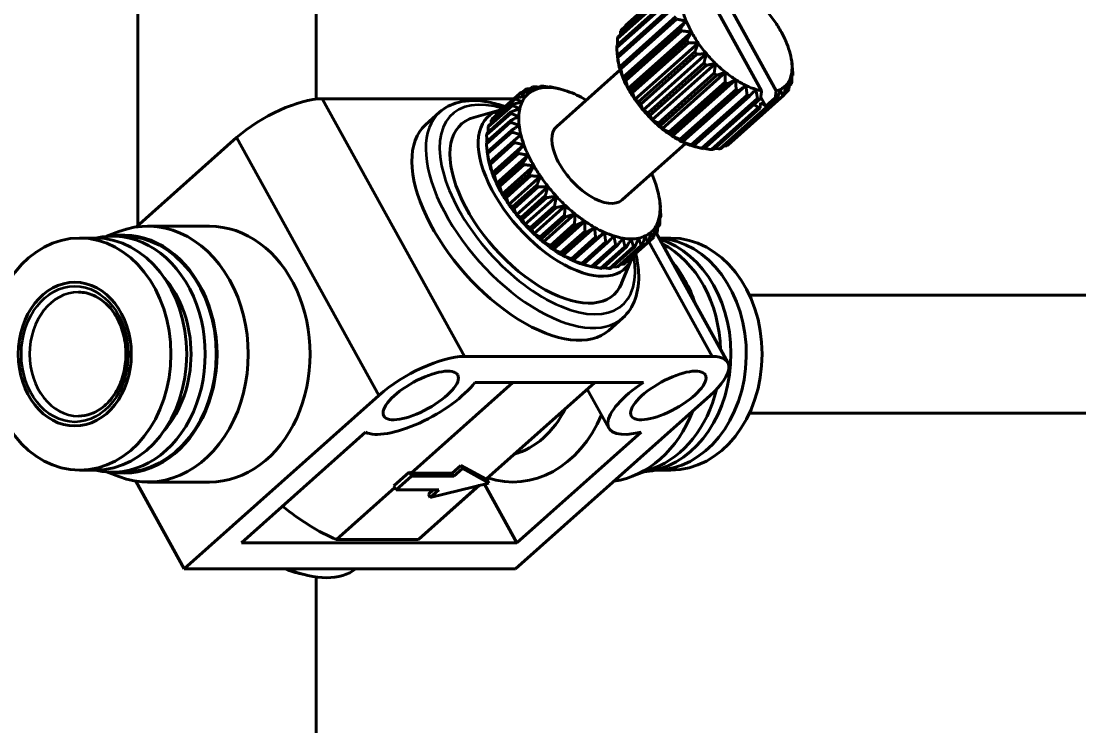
# Model space of a CAD drawing. Header units: millimetres. Extents: x 0 to 11890, y 0 to 8410.
# Drawn here: x 2978.8 to 3032.6, y 5911.2 to 5947 of the extents above; entities that cross this region are included whole.
import ezdxf

# ---------------------------------------------------------------- set-up
doc = ezdxf.new("R2010")
doc.units = ezdxf.units.MM
doc.header["$LTSCALE"] = 10
for name, color, linetype, lineweight in [('가시적인 것(ISO)', 3, 'Continuous', 40), ('가시적인 좁은 것(ISO)', 3, 'Continuous', 35), ('치수(ISO)', 2, 'Continuous', 25)]:
    doc.layers.add(name, color=color, linetype=linetype, lineweight=lineweight)
doc.styles.add('치수 텍스트_PSTEK_POSCO', font='isocp.shx')
doc.dimstyles.new('치수_PSTEK_POSCO', dxfattribs={"dimscale": 10, "dimtxt": 3, "dimasz": 2, "dimexe": 2, "dimexo": 2.5, "dimgap": 1, "dimtad": 1, "dimrnd": 1e-08, "dimdsep": 46, "dimtxsty": '치수 텍스트_PSTEK_POSCO', "dimcen": 0.09, "dimdle": 10, "dimclrd": 7, "dimclre": 7, "dimclrt": 2, "dimadec": 1, "dimazin": 2, "dimtfac": 1, "dimtmove": 0, "dimatfit": 3, "dimfxl": 0, "dimtolj": 1, "dimlwd": -1, "dimlwe": -1, "dimarcsym": 0})

# ---------------------------------------------------------------- blocks, each defined once
blk = doc.blocks.new('*D36')
at = {"layer": 'Defpoints', "color": 0}
for p in [(2184.826, 6147.597), (4568.326, 5027.597), (4568.326, 4750.469)]:
    blk.add_point(p, dxfattribs=at)
at = {"layer": '치수(ISO)', "color": 7}
for p, q in [((2184.826, 6097.597), (2184.826, 4710.469)), ((4568.326, 4977.597), (4568.326, 4710.469)), ((2224.826, 4750.469), (4528.326, 4750.469))]:
    blk.add_line(p, q, dxfattribs=at)
for points in [[(2224.826, 4757.136), (2224.826, 4743.803), (2184.826, 4750.469)], [(4528.326, 4757.136), (4528.326, 4743.803), (4568.326, 4750.469)]]:
    blk.add_solid(points, dxfattribs=at)
at = {"layer": '치수(ISO)', "color": 2, "insert": (3269.572, 4800.475), "char_height": 60, "attachment_point": 4, "style": '치수 텍스트_PSTEK_POSCO'}
blk.add_mtext('\\A1;2383.5', dxfattribs=at)
blk = doc.blocks.new('*D38')
at = {"layer": 'Defpoints', "color": 0}
for p in [(1765.948, 6579.597), (2998.826, 6579.597), (2543.826, 5809.597)]:
    blk.add_point(p, dxfattribs=at)
at = {"layer": '치수(ISO)', "color": 7}
for p, q in [((2948.826, 6579.597), (1725.948, 6579.597)), ((1765.948, 5849.597), (1765.948, 6539.597))]:
    blk.add_line(p, q, dxfattribs=at)
for points in [[(1759.281, 6539.597), (1772.614, 6539.597), (1765.948, 6579.597)], [(1759.281, 5849.597), (1772.614, 5849.597), (1765.948, 5809.597)]]:
    blk.add_solid(points, dxfattribs=at)
at = {"layer": '치수(ISO)', "color": 2, "insert": (1715.948, 6140.573), "char_height": 60, "attachment_point": 4, "rotation": 90, "style": '치수 텍스트_PSTEK_POSCO'}
blk.add_mtext('\\A1;770', dxfattribs=at)
blk = doc.blocks.new('*D39')
at = {"layer": 'Defpoints', "color": 0}
for p in [(2406.826, 7439.597), (1606.826, 5027.597), (4228.326, 5027.597)]:
    blk.add_point(p, dxfattribs=at)
at = {"layer": '치수(ISO)', "color": 7}
for p, q in [((2356.826, 7439.597), (1566.826, 7439.597)), ((1606.826, 7399.597), (1606.826, 5067.597)), ((4178.326, 5027.597), (1566.826, 5027.597))]:
    blk.add_line(p, q, dxfattribs=at)
for points in [[(1600.16, 7399.597), (1613.493, 7399.597), (1606.826, 7439.597)], [(1600.16, 5067.597), (1613.493, 5067.597), (1606.826, 5027.597)]]:
    blk.add_solid(points, dxfattribs=at)
at = {"layer": '치수(ISO)', "color": 2, "insert": (1556.821, 6159.033), "char_height": 60, "attachment_point": 4, "rotation": 90, "style": '치수 텍스트_PSTEK_POSCO'}
blk.add_mtext('\\A1;2412', dxfattribs=at)
blk = doc.blocks.new('*D40')
at = {"layer": 'Defpoints', "color": 0}
for p in [(1930.089, 6189.597), (2082.046, 6189.597), (3210.826, 4301.59)]:
    blk.add_point(p, dxfattribs=at)
at = {"layer": '치수(ISO)', "color": 7}
for p, q in [((2032.046, 6189.597), (1890.089, 6189.597)), ((1930.089, 4341.59), (1930.089, 6149.597)), ((3160.826, 4301.59), (1890.089, 4301.59))]:
    blk.add_line(p, q, dxfattribs=at)
for points in [[(1923.422, 6149.597), (1936.756, 6149.597), (1930.089, 6189.597)], [(1923.422, 4341.59), (1936.756, 4341.59), (1930.089, 4301.59)]]:
    blk.add_solid(points, dxfattribs=at)
at = {"layer": '치수(ISO)', "color": 2, "insert": (1880.089, 5131.594), "char_height": 60, "attachment_point": 4, "rotation": 90, "style": '치수 텍스트_PSTEK_POSCO'}
blk.add_mtext('\\A1;1888.01', dxfattribs=at)

msp = doc.modelspace()

# ---------------------------------------------------------------- linework, layer by layer
at = {"layer": '가시적인 것(ISO)'}
for p, q in [((2993.826, 6141.597), (2993.826, 5943.059)), ((2984.763, 5988.807), (2984.763, 5936.618)), ((3016.474, 5943.472), (3013.175, 5949.45)), ((3013.915, 5949.45), (3017.215, 5943.472)), ((3009.308, 5946.512), (3012.143, 5949.038)), ((3012.189, 5949.107), (3009.354, 5946.581)), ((3009.557, 5946.792), (3012.392, 5949.318)), ((3011.944, 5948.314), (3009.109, 5945.788)), ((3009.157, 5946.138), (3011.992, 5948.664)), ((3012.016, 5948.752), (3009.181, 5946.226)), ((3009.108, 5945.683), (3011.943, 5948.21)), ((3011.977, 5947.807), (3009.142, 5945.28)), ((3009.163, 5945.163), (3011.998, 5947.69)), ((3012.113, 5947.248), (3009.278, 5944.721)), ((3009.32, 5944.596), (3012.155, 5947.122)), ((3012.644, 5947.018), (3009.422, 5944.147)), ((3012.347, 5946.656), (3009.512, 5944.13)), ((3009.574, 5943.999), (3012.409, 5946.526)), ((3012.912, 5946.461), (3009.69, 5943.59)), ((3012.671, 5946.052), (3009.836, 5943.525)), ((3009.917, 5943.395), (3012.752, 5945.921)), ((3013.258, 5945.904), (3010.036, 5943.033)), ((3009.161, 5945.102), (3009.146, 5945.224)), ((3013.075, 5945.455), (3010.24, 5942.929)), ((3010.336, 5942.803), (3013.171, 5945.33)), ((3013.67, 5945.367), (3010.449, 5942.496)), ((3006.058, 5941.667), (3009.281, 5944.54)), ((3013.544, 5944.888), (3010.709, 5942.361)), ((3010.818, 5942.244), (3013.653, 5944.771)), ((3014.134, 5944.866), (3010.912, 5941.995)), ((3018.008, 5944.949), (3018.022, 5944.827)), ((3018.026, 5944.771), (3018.026, 5944.77)), ((3014.063, 5944.368), (3011.228, 5941.841)), ((3011.345, 5941.737), (3014.18, 5944.263)), ((3014.634, 5944.42), (3011.413, 5941.549)), ((3015.153, 5944.043), (3011.932, 5941.173)), ((3018.059, 5944.263), (3018.011, 5944.221)), ((3004.301, 5943.392), (3004.479, 5943.55)), ((3004.715, 5943.573), (3004.83, 5943.675)), ((3005.167, 5943.663), (3005.233, 5943.722)), ((3005.655, 5943.665), (3005.681, 5943.688)), ((3006.223, 5943.57), (3006.19, 5943.578)), ((3014.614, 5943.913), (3011.779, 5941.387)), ((3011.9, 5941.299), (3014.735, 5943.825)), ((3015.178, 5943.539), (3012.343, 5941.013)), ((3015.674, 5943.749), (3012.452, 5940.878)), ((3012.465, 5940.944), (3015.3, 5943.47)), ((3017.814, 5943.47), (3017.619, 5943.296)), ((3017.987, 5943.825), (3017.878, 5943.728)), ((3003.883, 5943.078), (2994.14, 5943.078)), ((3002.736, 5941.984), (3003.961, 5943.075)), ((3003.993, 5943.125), (3002.769, 5942.034)), ((3002.963, 5942.258), (3004.187, 5943.349)), ((3002.977, 5942.27), (3004.201, 5943.361)), ((3015.736, 5943.259), (3012.901, 5940.733)), ((3013.019, 5940.686), (3015.854, 5943.212)), ((3016.269, 5943.082), (3013.434, 5940.556)), ((3013.545, 5940.532), (3016.38, 5943.058)), ((3017.189, 5943.058), (3014.354, 5940.532)), ((3014.438, 5940.556), (3017.273, 5943.082)), ((3017.545, 5943.212), (3014.71, 5940.686)), ((3014.776, 5940.733), (3017.611, 5943.259)), ((3016.426, 5942.87), (3016.407, 5942.612)), ((3016.683, 5942.695), (3016.426, 5942.87)), ((3016.683, 5942.695), (3016.432, 5943.149)), ((3017.169, 5943.128), (3016.683, 5942.695)), ((2999.391, 5941.754), (3000.1, 5942.385)), ((3003.158, 5942.496), (3001.85, 5942.13)), ((3002.495, 5941.241), (3003.719, 5942.332)), ((3003.728, 5942.402), (3002.504, 5941.311)), ((3002.579, 5941.643), (3003.804, 5942.734)), ((3003.825, 5942.794), (3002.6, 5941.703)), ((3016.308, 5942.612), (3013.924, 5940.488)), ((3014.023, 5940.488), (3016.407, 5942.612)), ((3016.308, 5942.612), (3016.089, 5942.799)), ((3003.705, 5941.956), (3002.481, 5940.865)), ((3002.484, 5940.787), (3003.709, 5941.878)), ((3003.757, 5941.465), (3002.533, 5940.374)), ((3002.548, 5940.29), (3003.772, 5941.38)), ((2989.788, 5941.097), (2984.694, 5936.557)), ((3003.882, 5940.938), (3002.658, 5939.847)), ((3002.685, 5939.758), (3003.909, 5940.849)), ((3004.393, 5940.731), (3002.782, 5939.296)), ((3009.384, 5937.934), (3012.608, 5940.807)), ((3002.537, 5940.286), (3002.537, 5940.291)), ((3004.078, 5940.385), (3002.854, 5939.294)), ((3002.892, 5939.202), (3004.117, 5940.293)), ((3004.615, 5940.203), (3003.004, 5938.767)), ((3013.152, 5940.623), (3013.441, 5940.554)), ((3004.341, 5939.818), (3003.117, 5938.727)), ((3003.166, 5938.633), (3004.39, 5939.724)), ((3004.897, 5939.666), (3003.286, 5938.231)), ((3004.666, 5939.247), (3003.442, 5938.156)), ((3003.501, 5938.063), (3004.725, 5939.154)), ((3005.234, 5939.132), (3003.623, 5937.697)), ((3005.047, 5938.684), (3003.823, 5937.593)), ((3003.89, 5937.501), (3005.115, 5938.592)), ((3005.619, 5938.611), (3004.008, 5937.176)), ((3005.476, 5938.138), (3004.252, 5937.048)), ((3004.327, 5936.96), (3005.551, 5938.051)), ((3006.045, 5938.114), (3004.435, 5936.678)), ((3005.945, 5937.622), (3004.721, 5936.531)), ((3004.802, 5936.45), (3006.026, 5937.541)), ((3006.504, 5937.649), (3004.893, 5936.213)), ((3011.294, 5937.88), (3011.328, 5937.585)), ((3011.333, 5937.541), (3011.322, 5937.531)), ((3006.445, 5937.145), (3005.221, 5936.054)), ((3005.306, 5935.98), (3006.53, 5937.071)), ((3006.987, 5937.226), (3005.376, 5935.79)), ((3011.348, 5937.071), (3011.3, 5937.029)), ((2985.263, 5936.597), (2988.41, 5936.597)), ((3006.966, 5936.716), (3005.742, 5935.625)), ((3005.829, 5935.56), (3007.053, 5936.651)), ((3007.484, 5936.853), (3005.873, 5935.417)), ((3007.985, 5936.537), (3006.374, 5935.102)), ((3011.288, 5936.651), (3011.196, 5936.569)), ((2981.806, 5935.997), (2982.61, 5935.997)), ((2983.168, 5936.085), (2983.795, 5936.324)), ((2983.468, 5936.097), (2984.029, 5936.097)), ((3007.498, 5936.344), (3006.274, 5935.253)), ((3006.362, 5935.198), (3007.586, 5936.289)), ((3008.031, 5936.036), (3006.806, 5934.945)), ((3008.481, 5936.285), (3006.871, 5934.85)), ((3006.893, 5934.901), (3008.117, 5935.992)), ((3010.951, 5935.992), (3009.727, 5934.901)), ((3011.155, 5936.289), (3011.007, 5936.157)), ((3011.117, 5936.255), (3014.754, 5929.664)), ((3011.259, 5935.997), (3011.858, 5935.997)), ((3008.553, 5935.798), (3007.329, 5934.707)), ((3007.413, 5934.675), (3008.637, 5935.766)), ((3009.056, 5935.634), (3007.832, 5934.543)), ((3007.912, 5934.524), (3009.136, 5935.615)), ((3009.529, 5935.548), (3008.305, 5934.457)), ((3008.379, 5934.451), (3009.603, 5935.542)), ((3009.963, 5935.542), (3008.739, 5934.451)), ((3008.806, 5934.457), (3010.03, 5935.548)), ((3010.349, 5935.615), (3009.125, 5934.524)), ((3009.184, 5934.543), (3010.408, 5935.634)), ((3010.681, 5935.766), (3009.457, 5934.675)), ((3009.506, 5934.707), (3010.73, 5935.798)), ((3009.875, 5934.958), (3009.361, 5933.701)), ((3007.608, 5934.596), (3007.897, 5934.527)), ((3073.801, 5933.097), (3015.856, 5933.097)), ((3008.705, 5931.302), (3009.414, 5931.933)), ((3001.37, 5929.978), (3013.956, 5929.978)), ((2998.659, 5924.055), (3003.823, 5928.657)), ((3001.895, 5928.657), (3010.467, 5928.657)), ((3002.469, 5923.736), (3007.991, 5928.657)), ((3002.489, 5923.753), (3007.992, 5928.657)), ((2987.128, 5919.184), (2997.018, 5927.997)), ((3013.862, 5927.997), (3003.972, 5919.184)), ((3007.614, 5928.32), (3008.713, 5926.33)), ((3073.801, 5927.097), (3015.856, 5927.097)), ((2990.029, 5920.504), (2996.341, 5926.129)), ((3010.347, 5926.129), (3004.035, 5920.504)), ((2981.806, 5924.197), (2982.61, 5924.197)), ((2983.168, 5924.109), (2983.795, 5923.871)), ((2983.468, 5924.097), (2984.029, 5924.097)), ((2997.786, 5923.411), (2998.559, 5924.1)), ((2998.674, 5923.892), (2998.559, 5924.1)), ((2998.659, 5924.055), (3000.743, 5924.055)), ((3000.743, 5924.055), (3001.177, 5924.442)), ((3000.833, 5923.892), (3000.743, 5924.055)), ((3001.267, 5924.279), (3000.833, 5923.892)), ((3001.267, 5924.279), (3001.177, 5924.442)), ((3001.177, 5924.442), (3002.469, 5923.736)), ((3002.606, 5923.547), (3001.267, 5924.279)), ((3011.001, 5924.302), (3009.868, 5923.871)), ((3011.054, 5924.197), (3011.858, 5924.197)), ((2984.668, 5923.641), (2987.128, 5919.184)), ((2985.263, 5923.597), (2988.41, 5923.597)), ((2998.674, 5923.892), (2997.901, 5923.203)), ((3000.833, 5923.892), (2998.674, 5923.892)), ((2999.626, 5922.816), (3002.606, 5923.547)), ((3002.606, 5923.547), (3002.491, 5923.755)), ((2994.857, 5920.668), (2997.835, 5923.321)), ((2997.901, 5923.203), (2997.786, 5923.411)), ((2997.901, 5923.203), (3000.06, 5923.203)), ((2999.025, 5920.668), (3002.124, 5923.429)), ((2999.072, 5920.708), (3002.126, 5923.429)), ((2999.535, 5922.98), (2999.786, 5923.203)), ((2999.626, 5922.816), (2999.535, 5922.98)), ((3000.06, 5923.203), (2999.626, 5922.816)), ((3002.385, 5923.493), (3004.035, 5920.504)), ((3004.035, 5920.504), (2990.029, 5920.504)), ((2999.025, 5920.668), (2994.857, 5920.668)), ((3003.972, 5919.184), (2987.128, 5919.184)), ((2993.07, 5918.925), (2993.358, 5918.857)), ((2993.826, 5918.769), (2993.826, 5814.597))]:
    msp.add_line(p, q, dxfattribs=at)
for centre, major_axis, ratio, start_param, end_param in [((3015.195, 5946.461), (2.462, -2.762), 0.505154, 3.919807, 4.104607), ((3015.195, 5946.461), (-2.462, 2.762), 0.505154, 4.474206, 4.659006), ((3015.002, 5946.289), (2.661, -2.986), 0.505154, 4.177048, 4.216966), ((3015.195, 5946.461), (2.462, -2.762), 0.505154, 4.104607, 4.289406), ((3015.195, 5946.461), (-2.462, 2.762), 0.505154, 4.289406, 4.474206), ((3012.167, 5943.762), (-2.661, 2.986), 0.505154, 0.296257, 0.336175), ((3012.167, 5943.762), (-2.661, 2.986), 0.505154, 0.111457, 0.151375), ((3015.195, 5946.461), (2.462, -2.762), 0.505154, 4.289406, 4.474206), ((3015.195, 5946.461), (-2.462, 2.762), 0.505154, 4.104607, 4.289406), ((3012.167, 5943.762), (2.661, -2.986), 0.505154, 3.622649, 3.662567), ((3015.002, 5946.289), (2.661, -2.986), 0.505154, 4.361847, 4.401765), ((3015.195, 5946.461), (2.462, -2.762), 0.505154, 4.474206, 4.659006), ((3015.195, 5946.461), (-2.462, 2.762), 0.505154, 3.919807, 4.104607), ((3012.167, 5943.762), (2.661, -2.986), 0.505154, 3.807448, 3.847367), ((3011.973, 5943.59), (2.462, -2.762), 0.505154, 3.766875, 3.919807), ((3015.002, 5946.289), (2.661, -2.986), 0.505154, 4.546647, 4.586565), ((3015.195, 5946.461), (2.462, -2.762), 0.505154, 4.659006, 4.843805), ((3015.195, 5946.461), (-2.462, 2.762), 0.505154, 3.735008, 3.919807), ((3011.973, 5943.59), (2.462, -2.762), 0.505154, 3.919807, 4.104607), ((3012.167, 5943.762), (2.661, -2.986), 0.505154, 3.992248, 4.032166), ((3015.002, 5946.289), (2.661, -2.986), 0.505154, 4.731446, 4.771365), ((3015.195, 5946.461), (2.462, -2.762), 0.505154, 4.843805, 5.028605), ((3015.195, 5946.461), (-2.462, 2.762), 0.505154, 3.550208, 3.735008), ((3011.973, 5943.59), (2.462, -2.762), 0.505154, 4.104607, 4.289406), ((3012.167, 5943.762), (2.661, -2.986), 0.505154, 4.177048, 4.216966), ((3015.002, 5946.289), (2.661, -2.986), 0.505154, 4.916246, 4.956164), ((3015.195, 5946.461), (2.462, -2.762), 0.505154, 5.028605, 5.213404), ((3015.195, 5946.461), (2.462, -2.762), 0.505154, 5.213404, 5.398204), ((3015.195, 5946.461), (2.462, -2.762), 0.505154, 0.039016, 0.223816), ((3015.195, 5946.461), (2.462, -2.762), 0.505154, 0.223816, 0.408616), ((3015.002, 5946.289), (-2.661, 2.986), 0.505154, 3.622649, 3.662567), ((3007.527, 5939.628), (-3.326, 3.733), 0.505154, 6.127975, 6.150936), ((3007.721, 5939.801), (-3.127, 3.509), 0.505154, 6.209269, 6.348895), ((3007.721, 5939.801), (-3.127, 3.509), 0.505154, 6.069642, 6.209269), ((3007.527, 5939.628), (-3.326, 3.733), 0.505154, 5.988348, 6.01131), ((3007.721, 5939.801), (-3.127, 3.509), 0.505154, 5.930016, 6.069642), ((3007.527, 5939.628), (-3.326, 3.733), 0.505154, 5.848722, 5.871684), ((3007.721, 5939.801), (-3.127, 3.509), 0.505154, 5.79039, 5.930016), ((3007.527, 5939.628), (-3.326, 3.733), 0.505154, 5.709096, 5.732057), ((3007.721, 5939.801), (-3.127, 3.509), 0.505154, 5.650763, 5.79039), ((3007.721, 5939.801), (-3.127, 3.509), 0.505154, 5.511137, 5.650763), ((3007.721, 5939.801), (-3.127, 3.509), 0.505154, 5.371511, 5.511137), ((3011.973, 5943.59), (2.462, -2.762), 0.505154, 4.289406, 4.474206), ((3012.167, 5943.762), (2.661, -2.986), 0.505154, 4.361847, 4.401765), ((3015.002, 5946.289), (2.661, -2.986), 0.505154, 5.101045, 5.140964), ((3015.002, 5946.289), (2.661, -2.986), 0.505154, 5.285845, 5.325763), ((3015.195, 5946.461), (2.462, -2.762), 0.505154, 5.398204, 5.583003), ((3015.195, 5946.461), (2.462, -2.762), 0.505154, 5.583003, 5.697321), ((3015.195, 5946.461), (2.462, -2.762), 0.505154, 6.023084, 6.137402), ((3015.195, 5946.461), (2.462, -2.762), 0.505154, 6.137402, 6.322202), ((3015.002, 5946.289), (2.661, -2.986), 0.505154, 0.111457, 0.151375), ((3015.002, 5946.289), (2.661, -2.986), 0.505154, 0.296257, 0.336175), ((2991.917, 5941.097), (-3.021, -1.667), 0.354258, 3.712251, 5.283047), ((3007.527, 5939.628), (-3.326, 3.733), 0.505154, 0.124042, 0.147004), ((3007.721, 5939.801), (-3.127, 3.509), 0.505154, 0.205336, 0.344962), ((3007.527, 5939.628), (-3.326, 3.733), 0.505154, 6.267601, 6.290563), ((3007.721, 5939.801), (-3.127, 3.509), 0.505154, 0.06571, 0.205336), ((3007.721, 5939.801), (-3.127, 3.509), 0.505154, 5.273249, 5.371511), ((3011.973, 5943.59), (2.462, -2.762), 0.505154, 4.474206, 4.659006), ((3012.167, 5943.762), (2.661, -2.986), 0.505154, 4.546647, 4.586565), ((3015.002, 5946.289), (2.661, -2.986), 0.505154, 5.470645, 5.510563), ((3015.002, 5946.289), (2.661, -2.986), 0.505154, 5.655444, 5.695362), ((3015.002, 5946.289), (2.661, -2.986), 0.505154, 6.025043, 6.064962), ((3015.002, 5946.289), (2.661, -2.986), 0.505154, 6.209843, 6.249761), ((3006.046, 5938.308), (-3.46, 3.882), 0.505154, 6.004938, 9.708125), ((3007.527, 5939.628), (3.326, -3.733), 0.505154, 3.544887, 3.567849), ((3007.527, 5939.628), (-3.326, 3.733), 0.505154, 0.263668, 0.28663), ((3007.721, 5939.801), (-3.127, 3.509), 0.505154, 0.344962, 0.484589), ((3011.973, 5943.59), (2.462, -2.762), 0.505154, 4.659006, 4.843805), ((3012.167, 5943.762), (2.661, -2.986), 0.505154, 4.731446, 4.771365), ((3014.551, 5945.887), (-2.661, 2.986), 0.505154, 2.698651, 2.738569), ((3005.079, 5937.446), (-3.869, 4.341), 0.505154, 6.040836, 9.667127), ((3006.303, 5938.537), (-3.326, 3.733), 0.505154, 0.124042, 0.147004), ((3006.303, 5938.537), (-3.326, 3.733), 0.505154, 0, 0.007377), ((3007.527, 5939.628), (3.326, -3.733), 0.505154, 3.684514, 3.707475), ((3007.721, 5939.801), (3.127, -3.509), 0.505154, 3.626181, 3.765808), ((3011.973, 5943.59), (2.462, -2.762), 0.505154, 4.843805, 5.028605), ((3012.167, 5943.762), (2.661, -2.986), 0.505154, 4.916246, 4.956164), ((3004.048, 5936.528), (-4.657, 5.226), 0.505154, 0, 3.141593), ((3006.303, 5938.537), (3.326, -3.733), 0.505154, 3.544887, 3.567849), ((3006.303, 5938.537), (-3.326, 3.733), 0.505154, 0.263668, 0.28663), ((3007.527, 5939.628), (3.326, -3.733), 0.505154, 3.82414, 3.847102), ((3007.721, 5939.801), (3.127, -3.509), 0.505154, 3.765808, 3.905434), ((3007.721, 5939.801), (-1.663, 1.866), 0.505154, 0, 3.141593), ((3011.973, 5943.59), (2.462, -2.762), 0.505154, 5.028605, 5.213404), ((3012.167, 5943.762), (2.661, -2.986), 0.505154, 5.101045, 5.140964), ((3006.303, 5938.537), (3.326, -3.733), 0.505154, 3.684514, 3.707475), ((3007.527, 5939.628), (3.326, -3.733), 0.505154, 3.963766, 3.986728), ((3007.721, 5939.801), (3.127, -3.509), 0.505154, 3.905434, 4.04506), ((3007.721, 5939.801), (3.127, -3.509), 0.505154, 4.04506, 4.184687), ((3011.973, 5943.59), (2.462, -2.762), 0.505154, 5.213404, 5.398204), ((3012.167, 5943.762), (2.661, -2.986), 0.505154, 5.285845, 5.325763), ((3011.973, 5943.59), (2.462, -2.762), 0.505154, 5.398204, 5.583003), ((3012.167, 5943.762), (2.661, -2.986), 0.505154, 5.470645, 5.510563), ((3012.167, 5943.762), (2.661, -2.986), 0.505154, 6.209843, 6.249761), ((3006.303, 5938.537), (3.326, -3.733), 0.505154, 3.82414, 3.847102), ((3006.11, 5938.365), (3.127, -3.509), 0.505154, 3.766875, 3.905434), ((3007.527, 5939.628), (3.326, -3.733), 0.505154, 4.103393, 4.126355), ((3007.721, 5939.801), (3.127, -3.509), 0.505154, 4.184687, 4.324313), ((3011.973, 5943.59), (2.462, -2.762), 0.505154, 5.583003, 5.657903), ((3012.167, 5943.762), (2.661, -2.986), 0.505154, 5.655444, 5.695362), ((3012.167, 5943.762), (2.661, -2.986), 0.505154, 5.840244, 5.880162), ((3012.167, 5943.762), (2.661, -2.986), 0.505154, 6.025043, 6.064962), ((3006.11, 5938.365), (3.127, -3.509), 0.505154, 3.905434, 4.04506), ((3006.303, 5938.537), (3.326, -3.733), 0.505154, 3.963766, 3.986728), ((3007.527, 5939.628), (3.326, -3.733), 0.505154, 4.243019, 4.265981), ((3007.721, 5939.801), (3.127, -3.509), 0.505154, 4.324313, 4.463939), ((3006.11, 5938.365), (3.127, -3.509), 0.505154, 4.04506, 4.184687), ((3006.303, 5938.537), (3.326, -3.733), 0.505154, 4.103393, 4.126355), ((3007.527, 5939.628), (3.326, -3.733), 0.505154, 4.382645, 4.405607), ((3007.721, 5939.801), (3.127, -3.509), 0.505154, 4.463939, 4.603566), ((3007.721, 5939.801), (-3.127, 3.509), 0.505154, 4.114874, 4.151529), ((3007.721, 5939.801), (-3.127, 3.509), 0.505154, 3.975247, 4.114874), ((3006.11, 5938.365), (3.127, -3.509), 0.505154, 4.184687, 4.324313), ((3006.303, 5938.537), (3.326, -3.733), 0.505154, 4.243019, 4.265981), ((3007.527, 5939.628), (3.326, -3.733), 0.505154, 4.522272, 4.545234), ((3007.721, 5939.801), (3.127, -3.509), 0.505154, 4.603566, 4.743192), ((3007.721, 5939.801), (-3.127, 3.509), 0.505154, 3.835621, 3.975247), ((3006.11, 5938.365), (3.127, -3.509), 0.505154, 4.324313, 4.463939), ((3006.303, 5938.537), (3.326, -3.733), 0.505154, 4.382645, 4.405607), ((3007.527, 5939.628), (3.326, -3.733), 0.505154, 4.661898, 4.68486), ((3007.721, 5939.801), (3.127, -3.509), 0.505154, 4.743192, 4.882818), ((3007.721, 5939.801), (-3.127, 3.509), 0.505154, 3.695995, 3.835621), ((3006.11, 5938.365), (3.127, -3.509), 0.505154, 4.463939, 4.603566), ((3006.303, 5938.537), (3.326, -3.733), 0.505154, 4.522272, 4.545234), ((3007.527, 5939.628), (3.326, -3.733), 0.505154, 4.801524, 4.824486), ((3007.721, 5939.801), (3.127, -3.509), 0.505154, 4.882818, 5.022445), ((3007.721, 5939.801), (-3.127, 3.509), 0.505154, 3.556368, 3.695995), ((3007.527, 5939.628), (-3.326, 3.733), 0.505154, 3.754327, 3.766875), ((2985.263, 5930.097), (0, 6.5), 0.78697, 2.850513, 6.574265), ((3006.11, 5938.365), (3.127, -3.509), 0.505154, 4.603566, 4.743192), ((3006.303, 5938.537), (3.326, -3.733), 0.505154, 4.661898, 4.68486), ((3007.527, 5939.628), (3.326, -3.733), 0.505154, 4.941151, 4.964113), ((3007.721, 5939.801), (3.127, -3.509), 0.505154, 5.022445, 5.162071), ((3007.721, 5939.801), (3.127, -3.509), 0.505154, 0.275149, 0.414776), ((3007.527, 5939.628), (-3.326, 3.733), 0.505154, 3.6147, 3.637662), ((2983.468, 5930.097), (0, 6), 0.78697, 2.958764, 6.466014), ((2988.41, 5930.097), (0, -6.5), 0.78697, 0, 3.141593), ((3006.11, 5938.365), (3.127, -3.509), 0.505154, 4.743192, 4.882818), ((3006.303, 5938.537), (3.326, -3.733), 0.505154, 4.801524, 4.824486), ((3007.527, 5939.628), (3.326, -3.733), 0.505154, 5.080777, 5.103739), ((3007.721, 5939.801), (3.127, -3.509), 0.505154, 5.162071, 5.301697), ((3007.721, 5939.801), (3.127, -3.509), 0.505154, 5.301697, 5.441324), ((3007.721, 5939.801), (3.127, -3.509), 0.505154, 6.279082, 6.418708), ((3007.721, 5939.801), (3.127, -3.509), 0.505154, 0.135523, 0.275149), ((3007.527, 5939.628), (3.326, -3.733), 0.505154, 0.333481, 0.356443), ((2982.61, 5930.097), (0, 5.9), 0.78697, 3.141593, 6.283185), ((2984.029, 5930.097), (0, 6.05), 0.78697, 3.012466, 6.412312), ((2984.029, 5930.097), (0, 6), 0.78697, 3.141593, 6.283185), ((3006.11, 5938.365), (3.127, -3.509), 0.505154, 4.882818, 5.022445), ((3006.303, 5938.537), (3.326, -3.733), 0.505154, 4.941151, 4.964113), ((3007.527, 5939.628), (3.326, -3.733), 0.505154, 5.220403, 5.243365), ((3007.527, 5939.628), (3.326, -3.733), 0.505154, 5.36003, 5.382992), ((3007.721, 5939.801), (3.127, -3.509), 0.505154, 5.441324, 5.58095), ((3007.721, 5939.801), (3.127, -3.509), 0.505154, 5.58095, 5.720576), ((3007.721, 5939.801), (3.127, -3.509), 0.505154, 5.720576, 5.860203), ((3007.721, 5939.801), (3.127, -3.509), 0.505154, 5.860203, 5.999829), ((3007.721, 5939.801), (3.127, -3.509), 0.505154, 5.999829, 6.139455), ((3010.195, 5930.097), (0, 6), 0.78697, 3.205238, 6.048189), ((3007.721, 5939.801), (3.127, -3.509), 0.505154, 6.139455, 6.279082), ((3007.527, 5939.628), (3.326, -3.733), 0.505154, 0.054229, 0.077191), ((3011.053, 5930.097), (0, 5.9), 0.78697, 3.141638, 6.23824), ((3007.527, 5939.628), (3.326, -3.733), 0.505154, 0.193855, 0.216817), ((3011.858, 5930.097), (0, 5.9), 0.78697, 3.141593, 6.283185), ((3006.11, 5938.365), (3.127, -3.509), 0.505154, 5.022445, 5.162071), ((3006.303, 5938.537), (3.326, -3.733), 0.505154, 5.080777, 5.103739), ((3006.11, 5938.365), (3.127, -3.509), 0.505154, 5.162071, 5.301697), ((3007.527, 5939.628), (3.326, -3.733), 0.505154, 5.499656, 5.522618), ((3007.527, 5939.628), (3.326, -3.733), 0.505154, 5.639282, 5.662244), ((3007.527, 5939.628), (3.326, -3.733), 0.505154, 5.778909, 5.801871), ((3007.527, 5939.628), (3.326, -3.733), 0.505154, 5.918535, 5.941497), ((3007.527, 5939.628), (3.326, -3.733), 0.505154, 6.058161, 6.081123), ((3007.527, 5939.628), (3.326, -3.733), 0.505154, 6.197788, 6.22075), ((3009.634, 5930.097), (0, 6.05), 0.78697, 4.749121, 5.898836), ((3006.303, 5938.537), (3.326, -3.733), 0.505154, 5.220403, 5.243365), ((3006.11, 5938.365), (3.127, -3.509), 0.505154, 5.301697, 5.441324), ((3006.303, 5938.537), (3.326, -3.733), 0.505154, 5.36003, 5.382992), ((3006.11, 5938.365), (3.127, -3.509), 0.505154, 5.441324, 5.58095), ((3008.4, 5930.097), (0, -6.5), 0.78697, 1.975491, 2.389281), ((3006.303, 5938.537), (3.326, -3.733), 0.505154, 5.499656, 5.522618), ((3006.11, 5938.365), (3.127, -3.509), 0.505154, 5.58095, 5.657903), ((3006.303, 5938.537), (3.326, -3.733), 0.505154, 5.639282, 5.662244), ((3006.303, 5938.537), (3.326, -3.733), 0.505154, 5.778909, 5.801871), ((3006.303, 5938.537), (3.326, -3.733), 0.505154, 5.918535, 5.941497), ((3006.303, 5938.537), (3.326, -3.733), 0.505154, 6.058161, 6.081123), ((3006.303, 5938.537), (3.326, -3.733), 0.505154, 6.197788, 6.22075), ((2983.381, 5930.097), (0, -5.2), 0.78697, 0.731681, 2.409912), ((2999.147, 5927.997), (3.021, 1.667), 0.354258, 0.570658, 2.141454), ((3011.733, 5927.997), (3.021, 1.667), 0.354258, 5.283047, 6.853843), ((2999.147, 5927.997), (-3.021, -1.667), 0.354258, 0.230821, 2.481291), ((3011.733, 5927.997), (-3.021, -1.667), 0.354258, 4.94321, 7.19368), ((3009.634, 5930.097), (0, -6.05), 0.78697, 0.291079, 1.270093), ((3003.033, 5930.097), (0, -5.2), 0.78697, 0.215532, 1.007647), ((3003.835, 5930.097), (0, -6.5), 0.78697, 6.028987, 7.35934), ((3008.4, 5930.097), (0, -6.5), 0.78697, 0.111565, 1.111614), ((2997.218, 5930.442), (5.655, -6.346), 0.505154, 5.435813, 5.451525), ((2997.653, 5930.829), (4.794, -7.108), 0.21497, 0.014773, 0.029077), ((2993.417, 5927.054), (-5.655, 6.346), 0.505154, 1.886111, 2.309932), ((2993.417, 5927.054), (5.655, -6.346), 0.505154, 6.268881, 6.283185), ((2990.775, 5924.7), (4.79, -5.375), 0.505154, 5.499897, 5.657903), ((2990.968, 5924.872), (4.99, -5.599), 0.505154, 5.474168, 6.246238)]:
    msp.add_ellipse(centre, major_axis=major_axis, ratio=ratio, start_param=start_param, end_param=end_param, dxfattribs=at)
for centre, major_axis, ratio in [((2981.806, 5930.097), (0, -5.9), 0.78697), ((2981.561, 5930.097), (0, -3.65), 0.78697), ((2999.147, 5927.997), (1.882, 1.039), 0.354258), ((3011.733, 5927.997), (1.882, 1.039), 0.354258)]:
    msp.add_ellipse(centre, major_axis=major_axis, ratio=ratio, dxfattribs=at)
for points, weights in [([(3009.549, 5946.755), (3009.553, 5946.773), (3009.557, 5946.792)], [1.00019037033, 1.00010261854, 1]), ([(3012.155, 5947.122), (3012.412, 5947.071), (3012.644, 5947.018)], [1, 1.00141666012, 1]), ([(3012.644, 5947.018), (3012.504, 5946.847), (3012.347, 5946.656)], [1, 1.00141666012, 1]), ([(3009.157, 5945.83), (3009.156, 5945.979), (3009.157, 5946.138)], [1.00068276885, 1.00084288774, 1]), ([(3009.29, 5946.323), (3009.299, 5946.416), (3009.308, 5946.512)], [1.0006541777, 1.00051247874, 1]), ([(3012.409, 5946.526), (3012.674, 5946.495), (3012.912, 5946.461)], [1, 1.00141666012, 1]), ([(3012.912, 5946.461), (3012.799, 5946.267), (3012.671, 5946.052)], [1, 1.00141666012, 1]), ([(3009.143, 5945.281), (3009.124, 5945.474), (3009.108, 5945.683)], [1.00045416747, 1.00113263066, 1]), ([(3012.752, 5945.921), (3013.018, 5945.915), (3013.258, 5945.904)], [1, 1.00141666012, 1]), ([(3013.258, 5945.904), (3013.173, 5945.692), (3013.075, 5945.455)], [1, 1.00141666012, 1]), ([(3009.142, 5945.28), (3009.143, 5945.25), (3009.146, 5945.224)], [1, 1.0008070272, 1.00069457781]), ([(3009.241, 5944.684), (3009.2, 5944.912), (3009.163, 5945.163)], [1, 1.00141666011, 1]), ([(3013.171, 5945.33), (3013.434, 5945.352), (3013.67, 5945.367)], [1, 1.00141666012, 1]), ([(3013.67, 5945.367), (3013.613, 5945.139), (3013.544, 5944.888)], [1, 1.00141666012, 1]), ([(3009.278, 5944.721), (3009.255, 5944.699), (3009.241, 5944.684)], [1, 1.00141666011, 1]), ([(3009.422, 5944.147), (3009.37, 5944.359), (3009.32, 5944.596)], [1, 1.00141666011, 1]), ([(3013.653, 5944.771), (3013.906, 5944.823), (3014.134, 5944.866)], [1, 1.00141666011, 1]), ([(3014.134, 5944.866), (3014.103, 5944.63), (3014.063, 5944.368)], [1, 1.00141666012, 1]), ([(3018.016, 5944.866), (3018.024, 5944.823), (3018.026, 5944.771)], [1, 1.00141666011, 1]), ([(3018.061, 5944.368), (3018.041, 5944.63), (3018.016, 5944.866)], [1, 1.00141666011, 1]), ([(3009.512, 5944.13), (3009.462, 5944.136), (3009.422, 5944.147)], [1, 1.00141666011, 1]), ([(3009.69, 5943.59), (3009.631, 5943.784), (3009.574, 5943.999)], [1, 1.00141666011, 1]), ([(3014.18, 5944.263), (3014.419, 5944.348), (3014.634, 5944.42)], [1, 1.00141666011, 1]), ([(3014.634, 5944.42), (3014.628, 5944.179), (3014.614, 5943.913)], [1, 1.00141666011, 1]), ([(3014.735, 5943.825), (3014.956, 5943.941), (3015.153, 5944.043)], [1, 1.00141666011, 1]), ([(3015.153, 5944.043), (3015.169, 5943.804), (3015.178, 5943.539)], [1, 1.00141666011, 1]), ([(3017.86, 5943.539), (3017.886, 5943.804), (3017.905, 5944.043)], [1, 1.00141666011, 1]), ([(3017.905, 5944.043), (3017.948, 5943.941), (3017.987, 5943.825)], [1, 1.00141666011, 1]), ([(3018.008, 5944.42), (3018.036, 5944.348), (3018.059, 5944.263)], [1, 1.00141666011, 1]), ([(3018.011, 5943.913), (3018.013, 5944.179), (3018.008, 5944.42)], [1, 1.00141666011, 1]), ([(3004.733, 5943.417), (3004.492, 5943.405), (3004.231, 5943.387)], [1, 1.00090429449, 1]), ([(3004.479, 5943.55), (3004.613, 5943.484), (3004.733, 5943.417)], [1, 1.00090429448, 1]), ([(3005.041, 5943.565), (3004.797, 5943.572), (3004.532, 5943.576)], [1, 1.00090429448, 1]), ([(3004.83, 5943.675), (3004.941, 5943.621), (3005.041, 5943.565)], [1, 1.00090429449, 1]), ([(3005.4, 5943.639), (3005.157, 5943.665), (3004.892, 5943.688)], [1, 1.00090429448, 1]), ([(3005.233, 5943.722), (3005.322, 5943.682), (3005.4, 5943.639)], [1, 1.00090429449, 1]), ([(3005.805, 5943.639), (3005.565, 5943.682), (3005.304, 5943.722)], [1, 1.00090429449, 1]), ([(3005.681, 5943.688), (3005.747, 5943.665), (3005.805, 5943.639)], [1, 1.00090429449, 1]), ([(3006.19, 5943.578), (3005.982, 5943.627), (3005.758, 5943.675)], [1.00018978411, 1.00079656961, 1]), ([(3009.836, 5943.525), (3009.757, 5943.556), (3009.69, 5943.59)], [1, 1.00141666011, 1]), ([(3015.3, 5943.47), (3015.497, 5943.618), (3015.674, 5943.749)], [1, 1.00141666011, 1]), ([(3015.674, 5943.749), (3015.707, 5943.517), (3015.736, 5943.259)], [1, 1.00141666011, 1]), ([(3015.854, 5943.212), (3016.026, 5943.389), (3016.178, 5943.547)], [1, 1.00141666011, 1]), ([(3016.178, 5943.547), (3016.225, 5943.327), (3016.269, 5943.082)], [1, 1.00141666011, 1]), ([(3016.429, 5943.128), (3016.452, 5943.305), (3016.474, 5943.472)], [1.00022779845, 1.00064026725, 1]), ([(3017.215, 5943.472), (3017.193, 5943.305), (3017.169, 5943.128)], [1, 1.00064026724, 1.00022779845]), ([(3017.273, 5943.082), (3017.357, 5943.327), (3017.428, 5943.547)], [1, 1.00141666011, 1]), ([(3017.428, 5943.547), (3017.487, 5943.389), (3017.545, 5943.212)], [1, 1.00141666011, 1]), ([(3017.611, 5943.259), (3017.665, 5943.517), (3017.709, 5943.749)], [1, 1.00141666011, 1]), ([(3017.709, 5943.749), (3017.763, 5943.618), (3017.814, 5943.47)], [1, 1.00141666011, 1]), ([(3004.298, 5942.914), (3004.071, 5942.858), (3003.825, 5942.794)], [1, 1.00090429449, 1]), ([(3003.961, 5943.075), (3004.137, 5942.994), (3004.298, 5942.914)], [1, 1.00090429449, 1]), ([(3004.484, 5943.198), (3004.249, 5943.165), (3003.993, 5943.125)], [1, 1.00090429448, 1]), ([(3004.187, 5943.349), (3004.343, 5943.273), (3004.484, 5943.198)], [1, 1.00090429448, 1]), ([(3010.036, 5943.033), (3009.976, 5943.204), (3009.917, 5943.395)], [1, 1.00141666011, 1]), ([(3010.24, 5942.929), (3010.131, 5942.98), (3010.036, 5943.033)], [1, 1.00141666011, 1]), ([(3016.38, 5943.058), (3016.404, 5943.093), (3016.429, 5943.128)], [1, 1.00024546692, 1.00040586897]), ([(3017.169, 5943.128), (3017.179, 5943.093), (3017.189, 5943.058)], [1.00040586897, 1.00024546692, 1]), ([(3003.719, 5942.332), (3003.933, 5942.251), (3004.128, 5942.17)], [1, 1.00090429448, 1]), ([(3004.179, 5942.569), (3003.963, 5942.49), (3003.728, 5942.402)], [1, 1.00090429448, 1]), ([(3003.804, 5942.734), (3004, 5942.651), (3004.179, 5942.569)], [1, 1.00090429448, 1]), ([(3010.449, 5942.496), (3010.391, 5942.641), (3010.336, 5942.803)], [1, 1.00141666011, 1]), ([(3010.709, 5942.361), (3010.57, 5942.428), (3010.449, 5942.496)], [1, 1.00141666011, 1]), ([(3002.718, 5941.809), (3002.727, 5941.895), (3002.736, 5941.984)], [1.00040453946, 1.00030543076, 1]), ([(3002.951, 5942.196), (3002.957, 5942.227), (3002.963, 5942.258)], [1.00019117796, 1.000108641, 1]), ([(3004.128, 5942.17), (3003.926, 5942.069), (3003.705, 5941.956)], [1, 1.00090429448, 1]), ([(3003.709, 5941.878), (3003.937, 5941.801), (3004.148, 5941.725)], [1, 1.00090429448, 1]), ([(3010.912, 5941.995), (3010.864, 5942.112), (3010.818, 5942.244)], [1, 1.00141666011, 1]), ([(3011.228, 5941.841), (3011.061, 5941.918), (3010.912, 5941.995)], [1, 1.00141666011, 1]), ([(3002.572, 5941.372), (3002.575, 5941.505), (3002.579, 5941.643)], [1.00045135158, 1.00047111447, 1]), ([(3004.148, 5941.725), (3003.961, 5941.601), (3003.757, 5941.465)], [1, 1.00090429448, 1]), ([(3003.772, 5941.38), (3004.014, 5941.311), (3004.237, 5941.242)], [1, 1.00090429448, 1]), ([(3011.413, 5941.549), (3011.377, 5941.637), (3011.345, 5941.737)], [1, 1.00141666011, 1]), ([(3011.779, 5941.387), (3011.585, 5941.468), (3011.413, 5941.549)], [1, 1.00141666011, 1]), ([(3011.932, 5941.173), (3011.913, 5941.23), (3011.9, 5941.299)], [1, 1.00141666011, 1]), ([(3002.537, 5940.291), (3002.509, 5940.529), (3002.484, 5940.787)], [1.00000519977, 1.00090168709, 1]), ([(3002.509, 5940.891), (3002.501, 5941.061), (3002.495, 5941.241)], [1.00039147984, 1.0006177691, 1]), ([(3004.237, 5941.242), (3004.067, 5941.097), (3003.882, 5940.938)], [1, 1.00090429448, 1]), ([(3003.909, 5940.849), (3004.161, 5940.791), (3004.393, 5940.731)], [1, 1.00090429449, 1]), ([(3004.393, 5940.731), (3004.243, 5940.566), (3004.078, 5940.385)], [1, 1.00090429448, 1]), ([(3012.343, 5941.013), (3012.126, 5941.093), (3011.932, 5941.173)], [1, 1.00141666011, 1]), ([(3012.452, 5940.878), (3012.455, 5940.907), (3012.465, 5940.944)], [1, 1.00141666011, 1]), ([(3012.901, 5940.733), (3012.665, 5940.805), (3012.452, 5940.878)], [1, 1.00141666011, 1]), ([(3002.533, 5940.374), (3002.532, 5940.329), (3002.537, 5940.291)], [1, 1.00088824446, 1.00003153032]), ([(3002.626, 5939.807), (3002.585, 5940.038), (3002.548, 5940.29)], [1, 1.00090429449, 1]), ([(3004.117, 5940.293), (3004.376, 5940.249), (3004.615, 5940.203)], [1, 1.00090429448, 1]), ([(3004.615, 5940.203), (3004.485, 5940.019), (3004.341, 5939.818)], [1, 1.00090429448, 1]), ([(3012.957, 5940.676), (3012.983, 5940.678), (3013.019, 5940.686)], [1, 1.00141666011, 1]), ([(3013.434, 5940.556), (3013.183, 5940.616), (3012.957, 5940.676)], [1, 1.00141666011, 1]), ([(3013.924, 5940.488), (3013.737, 5940.518), (3013.564, 5940.549)], [1, 1.00101349263, 1.00057685999]), ([(3014.354, 5940.532), (3014.221, 5940.541), (3014.094, 5940.552)], [1, 1.00071009482, 1.00070832566]), ([(3014.71, 5940.686), (3014.644, 5940.684), (3014.58, 5940.682)], [1, 1.00035223326, 1.00052931051]), ([(3002.658, 5939.847), (3002.639, 5939.824), (3002.626, 5939.807)], [1, 1.00090429449, 1]), ([(3002.782, 5939.296), (3002.733, 5939.517), (3002.685, 5939.758)], [1, 1.00090429449, 1]), ([(3004.39, 5939.724), (3004.654, 5939.697), (3004.897, 5939.666)], [1, 1.00090429448, 1]), ([(3004.897, 5939.666), (3004.788, 5939.466), (3004.666, 5939.247)], [1, 1.00090429449, 1]), ([(3002.854, 5939.294), (3002.814, 5939.293), (3002.782, 5939.296)], [1, 1.00090429449, 1]), ([(3003.004, 5938.767), (3002.947, 5938.976), (3002.892, 5939.202)], [1, 1.00090429449, 1]), ([(3004.725, 5939.154), (3004.99, 5939.145), (3005.234, 5939.132)], [1, 1.00090429448, 1]), ([(3005.234, 5939.132), (3005.146, 5938.917), (3005.047, 5938.684)], [1, 1.00090429449, 1]), ([(3003.117, 5938.727), (3003.056, 5938.746), (3003.004, 5938.767)], [1, 1.00090429449, 1]), ([(3003.286, 5938.231), (3003.225, 5938.423), (3003.166, 5938.633)], [1, 1.00090429449, 1]), ([(3005.115, 5938.592), (3005.377, 5938.605), (3005.619, 5938.611)], [1, 1.00090429449, 1]), ([(3005.619, 5938.611), (3005.553, 5938.385), (3005.476, 5938.138)], [1, 1.00090429448, 1]), ([(3003.442, 5938.156), (3003.359, 5938.192), (3003.286, 5938.231)], [1, 1.00090429449, 1]), ([(3003.623, 5937.697), (3003.561, 5937.872), (3003.501, 5938.063)], [1, 1.00090429449, 1]), ([(3005.551, 5938.051), (3005.808, 5938.086), (3006.045, 5938.114)], [1, 1.00090429449, 1]), ([(3006.045, 5938.114), (3006, 5937.878), (3005.945, 5937.622)], [1, 1.00090429449, 1]), ([(3003.823, 5937.593), (3003.717, 5937.644), (3003.623, 5937.697)], [1, 1.00090429449, 1]), ([(3004.008, 5937.176), (3003.949, 5937.331), (3003.89, 5937.501)], [1, 1.00090429449, 1]), ([(3006.026, 5937.541), (3006.275, 5937.599), (3006.504, 5937.649)], [1, 1.00090429448, 1]), ([(3006.504, 5937.649), (3006.478, 5937.407), (3006.445, 5937.145)], [1, 1.00090429448, 1]), ([(3011.312, 5937.649), (3011.325, 5937.599), (3011.333, 5937.541)], [1, 1.00090429449, 1]), ([(3011.351, 5937.145), (3011.334, 5937.407), (3011.312, 5937.649)], [1, 1.00090429448, 1]), ([(3004.252, 5937.048), (3004.124, 5937.111), (3004.008, 5937.176)], [1, 1.00090429449, 1]), ([(3004.435, 5936.678), (3004.38, 5936.813), (3004.327, 5936.96)], [1, 1.00090429449, 1]), ([(3006.53, 5937.071), (3006.768, 5937.153), (3006.987, 5937.226)], [1, 1.00090429449, 1]), ([(3006.987, 5937.226), (3006.979, 5936.981), (3006.966, 5936.716)], [1, 1.00090429449, 1]), ([(3011.297, 5937.226), (3011.324, 5937.153), (3011.348, 5937.071)], [1, 1.00090429449, 1]), ([(3011.303, 5936.716), (3011.302, 5936.981), (3011.297, 5937.226)], [1, 1.00090429449, 1]), ([(3004.721, 5936.531), (3004.571, 5936.605), (3004.435, 5936.678)], [1, 1.00090429449, 1]), ([(3004.893, 5936.213), (3004.846, 5936.326), (3004.802, 5936.45)], [1, 1.00090429449, 1]), ([(3007.053, 5936.651), (3007.278, 5936.757), (3007.484, 5936.853)], [1, 1.00090429449, 1]), ([(3007.484, 5936.853), (3007.493, 5936.609), (3007.498, 5936.344)], [1, 1.00090429448, 1]), ([(3007.586, 5936.289), (3007.794, 5936.419), (3007.985, 5936.537)], [1, 1.00090429448, 1]), ([(3007.985, 5936.537), (3008.01, 5936.297), (3008.031, 5936.036)], [1, 1.00090429449, 1]), ([(3010.989, 5936.036), (3011.028, 5936.297), (3011.058, 5936.537)], [1, 1.00090429449, 1]), ([(3011.058, 5936.537), (3011.108, 5936.419), (3011.155, 5936.289)], [1, 1.00090429449, 1]), ([(3011.182, 5936.344), (3011.2, 5936.609), (3011.212, 5936.853)], [1, 1.00090429449, 1]), ([(3011.212, 5936.853), (3011.251, 5936.757), (3011.288, 5936.651)], [1, 1.00090429449, 1]), ([(3005.221, 5936.054), (3005.05, 5936.134), (3004.893, 5936.213)], [1, 1.00090429449, 1]), ([(3005.376, 5935.79), (3005.339, 5935.88), (3005.306, 5935.98)], [1, 1.00090429449, 1]), ([(3008.117, 5935.992), (3008.308, 5936.145), (3008.481, 5936.285)], [1, 1.00090429448, 1]), ([(3008.481, 5936.285), (3008.519, 5936.051), (3008.553, 5935.798)], [1, 1.00090429449, 1]), ([(3008.637, 5935.766), (3008.808, 5935.941), (3008.963, 5936.102)], [1, 1.00090429448, 1]), ([(3008.963, 5936.102), (3009.011, 5935.877), (3009.056, 5935.634)], [1, 1.00090429449, 1]), ([(3009.136, 5935.615), (3009.285, 5935.81), (3009.42, 5935.99)], [1, 1.00090429448, 1]), ([(3009.42, 5935.99), (3009.475, 5935.778), (3009.529, 5935.548)], [1, 1.00090429449, 1]), ([(3009.603, 5935.542), (3009.73, 5935.756), (3009.844, 5935.952)], [1, 1.00090429448, 1]), ([(3009.844, 5935.952), (3009.904, 5935.756), (3009.963, 5935.542)], [1, 1.00090429449, 1]), ([(3010.03, 5935.548), (3010.134, 5935.778), (3010.227, 5935.99)], [1, 1.00090429448, 1]), ([(3010.227, 5935.99), (3010.289, 5935.81), (3010.349, 5935.615)], [1, 1.00090429449, 1]), ([(3010.408, 5935.634), (3010.49, 5935.877), (3010.562, 5936.102)], [1, 1.00090429448, 1]), ([(3010.562, 5936.102), (3010.622, 5935.941), (3010.681, 5935.766)], [1, 1.00090429449, 1]), ([(3010.73, 5935.798), (3010.789, 5936.051), (3010.84, 5936.285)], [1, 1.00090429449, 1]), ([(3010.84, 5936.285), (3010.897, 5936.145), (3010.951, 5935.992)], [1, 1.00090429449, 1]), ([(3005.742, 5935.625), (3005.551, 5935.708), (3005.376, 5935.79)], [1, 1.00090429449, 1]), ([(3005.873, 5935.417), (3005.849, 5935.484), (3005.829, 5935.56)], [1, 1.00090429449, 1]), ([(3006.274, 5935.253), (3006.064, 5935.336), (3005.873, 5935.417)], [1, 1.00090429449, 1]), ([(3006.374, 5935.102), (3006.366, 5935.146), (3006.362, 5935.198)], [1, 1.00090429449, 1]), ([(3006.806, 5934.945), (3006.581, 5935.024), (3006.374, 5935.102)], [1, 1.00090429449, 1]), ([(3006.871, 5934.85), (3006.879, 5934.872), (3006.893, 5934.901)], [1, 1.00090429449, 1]), ([(3007.329, 5934.707), (3007.09, 5934.778), (3006.871, 5934.85)], [1, 1.00090429449, 1]), ([(3009.727, 5934.901), (3009.725, 5934.901), (3009.723, 5934.901)], [1, 1.00000716484, 1.00001421614]), ([(3007.352, 5934.666), (3007.379, 5934.668), (3007.413, 5934.675)], [1, 1.00090429449, 1]), ([(3007.832, 5934.543), (3007.582, 5934.604), (3007.352, 5934.666)], [1, 1.00090429449, 1]), ([(3008.305, 5934.457), (3008.106, 5934.494), (3007.921, 5934.532)], [1, 1.00069451882, 1.00032222501]), ([(3008.739, 5934.451), (3008.577, 5934.47), (3008.424, 5934.491)], [1, 1.0005548287, 1.00042882855]), ([(3009.125, 5934.524), (3009.008, 5934.53), (3008.894, 5934.536)], [1, 1.00040094747, 1.00044634954]), ([(3009.457, 5934.675), (3009.392, 5934.673), (3009.328, 5934.672)], [1, 1.00022337775, 1.00033639849])]:
    msp.add_rational_spline(points, weights, degree=2, dxfattribs=at)
for points, knots in [([(3003.427, 5942.672), (3003.148, 5942.772), (3002.872, 5942.849), (3002.053, 5943.009), (3001.527, 5943.012), (3000.695, 5942.793), (3000.368, 5942.624), (3000.1, 5942.385)], [7.528149, 7.528149, 7.528149, 7.528149, 7.6913689, 7.6913689, 8.025207, 8.025207, 8.2769641, 8.2769641, 8.2769641, 8.2769641]), ([(3009.414, 5931.933), (3009.698, 5932.186), (3009.911, 5932.514), (3010.194, 5933.297), (3010.248, 5933.76), (3010.204, 5934.563), (3010.156, 5934.884), (3010.078, 5935.214)], [5.1353715, 5.1353715, 5.1353715, 5.1353715, 5.40213, 5.40213, 5.6996634, 5.6996634, 5.8857185, 5.8857185, 5.8857185, 5.8857185]), ([(2981.746, 5933.247), (2982.011, 5933.247), (2982.277, 5933.189), (2982.777, 5932.964), (2983.012, 5932.8), (2983.424, 5932.383), (2983.603, 5932.135), (2983.891, 5931.579), (2984.001, 5931.272), (2984.14, 5930.63), (2984.17, 5930.295), (2984.148, 5929.628), (2984.096, 5929.298), (2983.915, 5928.675), (2983.787, 5928.384), (2983.468, 5927.867), (2983.278, 5927.643), (2982.853, 5927.28), (2982.619, 5927.143), (2982.17, 5926.984), (2981.958, 5926.947), (2981.746, 5926.947)], [5.323979, 5.323979, 5.323979, 5.323979, 5.664822, 5.664822, 5.995366, 5.995366, 6.313152, 6.313152, 6.625734, 6.625734, 6.93701, 6.93701, 7.248121, 7.248121, 7.559566, 7.559566, 7.872973, 7.872973, 8.193112, 8.193112, 8.465571, 8.465571, 8.465571, 8.465571])]:
    msp.add_open_spline(points, degree=3, knots=knots, dxfattribs=at)
at = {"layer": '가시적인 좁은 것(ISO)'}
for p, q in [((2994.14, 5943.078), (3001.37, 5929.978)), ((2989.788, 5941.097), (2997.018, 5927.997)), ((3010.741, 5935.804), (3013.956, 5929.978))]:
    msp.add_line(p, q, dxfattribs=at)
for centre, major_axis, ratio, start_param, end_param in [((3005.079, 5937.446), (-4.324, 4.853), 0.505154, 5.590025, 10.119706), ((3004.757, 5937.159), (-4.657, 5.226), 0.505154, 0, 3.141593), ((2981.746, 5930.097), (0, -3.15), 0.78697, 3.141593, 6.283185)]:
    msp.add_ellipse(centre, major_axis=major_axis, ratio=ratio, start_param=start_param, end_param=end_param, dxfattribs=at)
msp.add_ellipse((2981.561, 5930.097), major_axis=(0, -3.45), ratio=0.78697, dxfattribs=at)

# ---------------------------------------------------------------- dimensions: what is measured, and where the dimension line sits
at = {"layer": '치수(ISO)', "color": 7}
for base, p1, p2, angle, override, picture, middle in [((1606.826, 5027.597), (2406.826, 7439.597), (4228.326, 5027.597), 90, {"dimscale": 20, "dimtofl": 0, "dimatfit": 1}, '*D39', (1606.826, 6233.597)), ((1765.948, 6579.597), (2543.826, 5809.597), (2998.826, 6579.597), 90, {"dimscale": 20, "dimse1": 1, "dimtofl": 0, "dimatfit": 1}, '*D38', (1765.948, 6194.597)), ((1930.089, 6189.597), (3210.826, 4301.59), (2082.046, 6189.597), 270, {"dimscale": 20, "dimtofl": 0, "dimatfit": 1}, '*D40', (1930.089, 5245.594)), ((4568.326, 4750.469), (2184.826, 6147.597), (4568.326, 5027.597), 180, {"dimscale": 20, "dimse1": 0, "dimtofl": 0, "dimatfit": 1}, '*D36', (3376.576, 4750.469))]:
    dim = msp.add_linear_dim(base=base, p1=p1, p2=p2, angle=angle, dimstyle='치수_PSTEK_POSCO', override=override, dxfattribs=at)
    dim.commit()
    dim.dimension.update_dxf_attribs({"geometry": picture, "text_midpoint": middle, "dimtype": 160})

doc.saveas('drawing.dxf')
